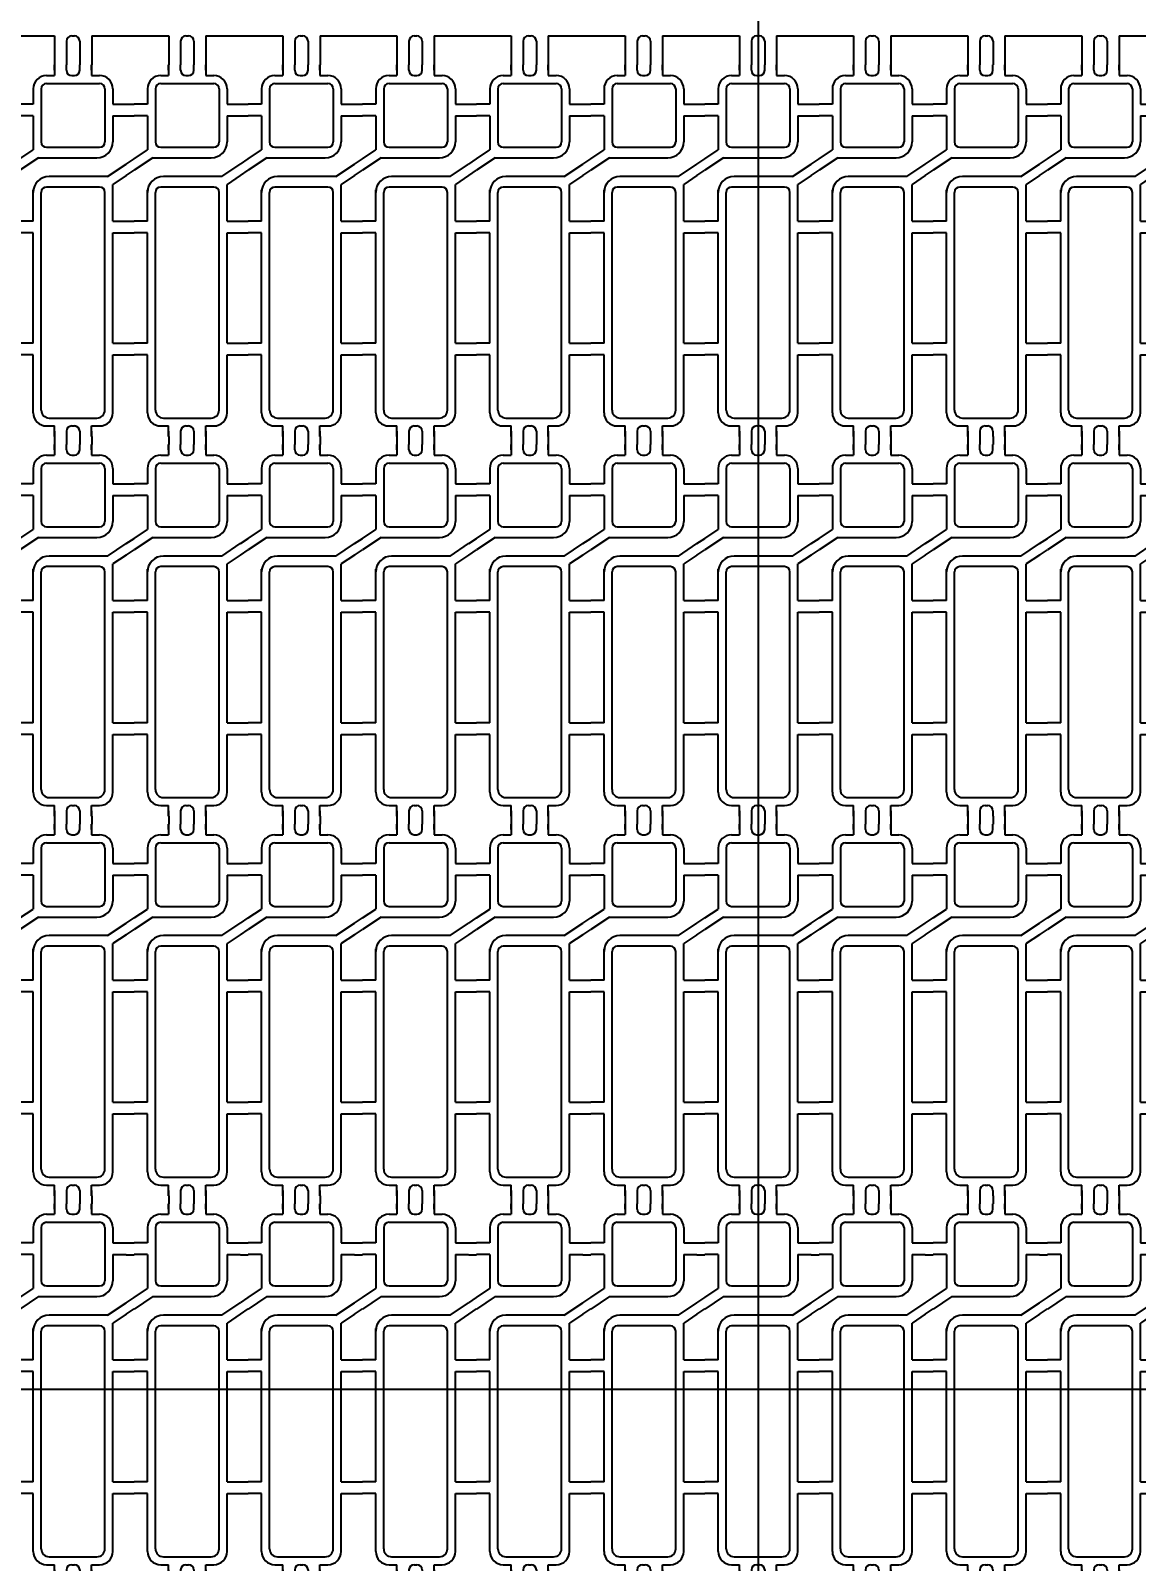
# Model space of a CAD drawing. Header units: millimetres. Extents: x -992 to 1678, y 98 to 1000.
# Drawn here: x -701.1 to -680.27, y 883.88 to 912.71 of the extents above; entities that cross this region are included whole.
import ezdxf

# ---------------------------------------------------------------- set-up
doc = ezdxf.new("R2010")
doc.units = ezdxf.units.MM
doc.header["$PDMODE"] = 3
doc.header["$PDSIZE"] = -1
doc.linetypes.add('CENTER', pattern=[10.16, 6.35, -1.27, 1.27, -1.27])
doc.layers.get('DEFPOINTS').update_dxf_attribs({"color": 10})
for name, color, linetype in [('1', 3, 'Continuous'), ('b etching', 1, 'Continuous'), ('CEN', 8, 'CENTER'), ('DIM', 7, 'Continuous')]:
    doc.layers.add(name, color=color, linetype=linetype)
doc.styles.add('SIMPLEX', font='simplex')
doc.styles.get("Standard").update_dxf_attribs({"font": 'txt.shx', "bigfont": 'chineset.shx'})
doc.dimstyles.new('ISO-25', dxfattribs={"dimtxt": 2.5, "dimasz": 2.5, "dimexe": 1.25, "dimexo": 0.625, "dimtad": 1, "dimtxsty": 'Standard', "dimcen": 2.5, "dimadec": 0, "dimazin": 0, "dimtfac": 1, "dimtmove": 0, "dimatfit": 3, "dimfxl": 0, "dimarcsym": 0})

# ---------------------------------------------------------------- blocks, each defined once
blk = doc.blocks.new('_OPEN30')
at = {"color": 0, "linetype": 'ByBlock'}
for p, q in [((-1, 0.268), (0, 0)), ((0, 0), (-1, -0.268)), ((0, 0), (-1, 0))]:
    blk.add_line(p, q, dxfattribs=at)
blk = doc.blocks.new('*D31')
at = {"layer": 'DEFPOINTS', "color": 0}
for p in [(-660.174, 942.797), (-718.249, 920.116), (-660.174, 858.416)]:
    blk.add_point(p, dxfattribs=at)
at = {"layer": 'DIM', "color": 0, "lineweight": -2}
for p, q in [((-718.249, 921.116), (-718.249, 943.797)), ((-660.174, 859.416), (-660.174, 943.797)), ((-716.249, 942.797), (-698.14, 942.797)), ((-662.174, 942.797), (-680.283, 942.797))]:
    blk.add_line(p, q, dxfattribs=at)
at = {"layer": 'DIM', "color": 0, "lineweight": -2, "xscale": 2, "yscale": 2, "zscale": 2, "rotation": 180}
blk.add_blockref('_OPEN30', (-718.249, 942.797), dxfattribs=at)
at = {"layer": 'DIM', "color": 0, "lineweight": -2, "xscale": 2, "yscale": 2, "zscale": 2}
blk.add_blockref('_OPEN30', (-660.174, 942.797), dxfattribs=at)
at = {"layer": 'DIM', "color": 0, "insert": (-689.211, 942.797), "char_height": 3, "attachment_point": 5, "style": 'SIMPLEX'}
blk.add_mtext('58,075', dxfattribs=at)
blk = doc.blocks.new('e1')
at = {"layer": '1'}
for p, q in [((-947.058, 906.581), (-947.058, 906.481)), ((-947.058, 906.481), (-947.058, 906.581)), ((-947.058, 906.581), (-947.058, 906.381)), ((-946.358, 906.581), (-946.358, 906.481)), ((-946.358, 906.481), (-946.358, 906.581)), ((-946.358, 906.581), (-946.358, 906.381)), ((-946.358, 906.381), (-946.208, 906.381)), ((-947.458, 906.131), (-947.458, 905.841)), ((-945.958, 906.131), (-945.958, 905.841)), ((-947.458, 905.841), (-947.708, 905.841)), ((-945.958, 905.841), (-945.708, 905.841)), ((-947.458, 905.621), (-947.708, 905.621)), ((-947.458, 905.621), (-947.458, 904.981)), ((-945.958, 905.621), (-945.958, 905.131)), ((-945.958, 905.621), (-945.708, 905.621)), ((-947.358, 904.831), (-946.258, 904.831)), ((-946.058, 904.481), (-947.158, 904.481)), ((-945.958, 903.641), (-945.958, 904.331)), ((-947.458, 903.641), (-947.458, 904.231)), ((-947.458, 903.641), (-947.708, 903.641)), ((-947.458, 903.421), (-947.708, 903.421)), ((-947.458, 901.341), (-947.458, 903.421)), ((-945.958, 903.641), (-945.708, 903.641)), ((-945.958, 901.341), (-945.958, 903.421)), ((-945.958, 903.421), (-945.708, 903.421)), ((-947.458, 901.341), (-947.708, 901.341)), ((-947.458, 901.121), (-947.708, 901.121)), ((-947.458, 900.031), (-947.458, 901.121)), ((-945.958, 901.341), (-945.708, 901.341)), ((-945.958, 900.031), (-945.958, 901.121)), ((-945.958, 901.121), (-945.708, 901.121)), ((-947.058, 899.581), (-947.058, 899.781)), ((-947.058, 899.581), (-947.058, 899.681)), ((-947.058, 899.681), (-947.058, 899.581)), ((-946.358, 899.781), (-946.208, 899.781)), ((-946.358, 899.581), (-946.358, 899.781)), ((-946.358, 899.581), (-946.358, 899.681)), ((-946.358, 899.681), (-946.358, 899.581))]:
    blk.add_line(p, q, dxfattribs=at)
at = {"layer": '1', "linetype": 'ByBlock'}
for p, q in [((-946.833, 906.481), (-946.833, 906.581)), ((-946.583, 906.481), (-946.583, 906.581)), ((-947.208, 906.381), (-947.058, 906.381)), ((-946.733, 906.381), (-946.683, 906.381)), ((-947.708, 904.814), (-947.458, 904.981)), ((-947.358, 904.831), (-947.708, 904.597)), ((-946.058, 904.481), (-945.708, 904.714)), ((-945.708, 904.497), (-945.958, 904.331)), ((-947.208, 899.781), (-947.058, 899.781)), ((-946.833, 899.681), (-946.833, 899.581)), ((-946.733, 899.781), (-946.683, 899.781)), ((-946.583, 899.681), (-946.583, 899.581))]:
    blk.add_line(p, q, dxfattribs=at)
at = {"layer": '1'}
for centre, radius, start, end in [((-947.208, 906.131), 0.25, 90, 180), ((-946.208, 906.131), 0.25, 0, 90), ((-946.258, 905.131), 0.3, 270, 0), ((-947.158, 904.181), 0.3, 90, 180), ((-947.208, 900.031), 0.25, 180, 270), ((-946.208, 900.031), 0.25, 270, 0)]:
    blk.add_arc(centre, radius, start, end, dxfattribs=at)
at = {"layer": '1', "linetype": 'ByBlock'}
for centre, start, end in [((-946.733, 906.481), 180, 270), ((-946.683, 906.481), 270, 0), ((-946.733, 899.681), 90, 180), ((-946.683, 899.681), 0, 90)]:
    blk.add_arc(centre, 0.1, start, end, dxfattribs=at)
blk = doc.blocks.new('e2')
at = {"layer": 'b etching', "linetype": 'ByBlock'}
for p, q in [((-947.308, 906.131), (-947.308, 905.131)), ((-947.208, 906.231), (-946.208, 906.231)), ((-946.108, 906.131), (-946.108, 905.131)), ((-947.208, 905.031), (-946.208, 905.031)), ((-946.208, 904.281), (-947.208, 904.281)), ((-947.308, 900.081), (-947.308, 904.181)), ((-946.108, 900.081), (-946.108, 904.181)), ((-947.158, 899.931), (-946.258, 899.931))]:
    blk.add_line(p, q, dxfattribs=at)
for centre, radius, start, end in [((-947.208, 906.131), 0.1, 90, 180), ((-946.208, 906.131), 0.1, 360, 90), ((-947.208, 905.131), 0.1, 180, 270), ((-946.208, 905.131), 0.1, 270, 360), ((-947.208, 904.181), 0.1, 90, 180), ((-946.208, 904.181), 0.1, 0, 90), ((-947.158, 900.081), 0.15, 180, 270), ((-946.258, 900.081), 0.15, 270, 0)]:
    blk.add_arc(centre, radius, start, end, dxfattribs=at)

msp = doc.modelspace()

# ---------------------------------------------------------------- linework, layer by layer
at = {"layer": '1', "linetype": 'ByBlock'}
for p, q in [((-702.0986804, 912.61640189), (-700.6486804, 912.61640189)), ((-700.6486804, 912.61640189), (-700.6486804, 912.06640189)), ((-700.4236804, 912.51640189), (-700.4236804, 912.06640189)), ((-700.3236804, 912.61640189), (-700.2736804, 912.61640189)), ((-700.1736804, 912.51640189), (-700.1736804, 912.06640189)), ((-699.9486804, 912.61640189), (-698.4986804, 912.61640189)), ((-699.9486804, 912.61640189), (-699.9486804, 912.06640189)), ((-698.4986804, 912.61640189), (-698.4986804, 912.06640189)), ((-698.2736804, 912.51640189), (-698.2736804, 912.06640189)), ((-698.1736804, 912.61640189), (-698.1236804, 912.61640189)), ((-698.0236804, 912.51640189), (-698.0236804, 912.06640189)), ((-697.7986804, 912.61640189), (-696.3486804, 912.61640189)), ((-697.7986804, 912.61640189), (-697.7986804, 912.06640189)), ((-696.3486804, 912.61640189), (-696.3486804, 912.06640189)), ((-696.1236804, 912.51640189), (-696.1236804, 912.06640189)), ((-696.0236804, 912.61640189), (-695.9736804, 912.61640189)), ((-695.8736804, 912.51640189), (-695.8736804, 912.06640189)), ((-695.6486804, 912.61640189), (-694.1986804, 912.61640189)), ((-695.6486804, 912.61640189), (-695.6486804, 912.06640189)), ((-694.1986804, 912.61640189), (-694.1986804, 912.06640189)), ((-693.9736804, 912.51640189), (-693.9736804, 912.06640189)), ((-693.8736804, 912.61640189), (-693.8236804, 912.61640189)), ((-693.7236804, 912.51640189), (-693.7236804, 912.06640189)), ((-693.4986804, 912.61640189), (-692.0486804, 912.61640189)), ((-693.4986804, 912.61640189), (-693.4986804, 912.06640189)), ((-692.0486804, 912.61640189), (-692.0486804, 912.06640189)), ((-691.8236804, 912.51640189), (-691.8236804, 912.06640189)), ((-691.7236804, 912.61640189), (-691.6736804, 912.61640189)), ((-691.5736804, 912.51640189), (-691.5736804, 912.06640189)), ((-691.3486804, 912.61640189), (-689.8986804, 912.61640189)), ((-691.3486804, 912.61640189), (-691.3486804, 912.06640189)), ((-689.8986804, 912.61640189), (-689.8986804, 912.06640189)), ((-689.6736804, 912.51640189), (-689.6736804, 912.06640189)), ((-689.5736804, 912.61640189), (-689.5236804, 912.61640189)), ((-689.4236804, 912.51640189), (-689.4236804, 912.06640189)), ((-689.1986804, 912.61640189), (-687.7486804, 912.61640189)), ((-689.1986804, 912.61640189), (-689.1986804, 912.06640189)), ((-687.7486804, 912.61640189), (-687.7486804, 912.06640189)), ((-687.5236804, 912.51640189), (-687.5236804, 912.06640189)), ((-687.4236804, 912.61640189), (-687.3736804, 912.61640189)), ((-687.2736804, 912.51640189), (-687.2736804, 912.06640189)), ((-687.0486804, 912.61640189), (-685.5986804, 912.61640189)), ((-687.0486804, 912.61640189), (-687.0486804, 912.06640189)), ((-685.5986804, 912.61640189), (-685.5986804, 912.06640189)), ((-685.3736804, 912.51640189), (-685.3736804, 912.06640189)), ((-685.2736804, 912.61640189), (-685.2236804, 912.61640189)), ((-685.1236804, 912.51640189), (-685.1236804, 912.06640189)), ((-684.8986804, 912.61640189), (-683.4486804, 912.61640189)), ((-684.8986804, 912.61640189), (-684.8986804, 912.06640189)), ((-683.4486804, 912.61640189), (-683.4486804, 912.06640189)), ((-683.2236804, 912.51640189), (-683.2236804, 912.06640189)), ((-683.1236804, 912.61640189), (-683.0736804, 912.61640189)), ((-682.9736804, 912.51640189), (-682.9736804, 912.06640189)), ((-682.7486804, 912.61640189), (-681.2986804, 912.61640189)), ((-682.7486804, 912.61640189), (-682.7486804, 912.06640189)), ((-681.2986804, 912.61640189), (-681.2986804, 912.06640189)), ((-681.0736804, 912.51640189), (-681.0736804, 912.06640189)), ((-680.9736804, 912.61640189), (-680.9236804, 912.61640189)), ((-680.8236804, 912.51640189), (-680.8236804, 912.06640189)), ((-680.5986804, 912.61640189), (-679.1486804, 912.61640189)), ((-680.5986804, 912.61640189), (-680.5986804, 912.06640189)), ((-699.2986804, 911.32640189), (-699.1486804, 911.32640189)), ((-697.1486804, 911.32640189), (-696.9986804, 911.32640189)), ((-694.9986804, 911.32640189), (-694.8486804, 911.32640189)), ((-692.8486804, 911.32640189), (-692.6986804, 911.32640189)), ((-690.6986804, 911.32640189), (-690.5486804, 911.32640189)), ((-688.5486804, 911.32640189), (-688.3986804, 911.32640189)), ((-686.3986804, 911.32640189), (-686.2486804, 911.32640189)), ((-684.2486804, 911.32640189), (-684.0986804, 911.32640189)), ((-682.0986804, 911.32640189), (-681.9486804, 911.32640189)), ((-699.2986804, 911.10640189), (-699.1486804, 911.10640189)), ((-697.1486804, 911.10640189), (-696.9986804, 911.10640189)), ((-694.9986804, 911.10640189), (-694.8486804, 911.10640189)), ((-692.8486804, 911.10640189), (-692.6986804, 911.10640189)), ((-690.6986804, 911.10640189), (-690.5486804, 911.10640189)), ((-688.5486804, 911.10640189), (-688.3986804, 911.10640189)), ((-686.3986804, 911.10640189), (-686.2486804, 911.10640189)), ((-684.2486804, 911.10640189), (-684.0986804, 911.10640189)), ((-682.0986804, 911.10640189), (-681.9486804, 911.10640189)), ((-699.2986804, 910.19973522), (-699.1486804, 910.29973522)), ((-699.2986804, 909.98306855), (-699.1486804, 910.08306855)), ((-697.1486804, 910.19973522), (-696.9986804, 910.29973522)), ((-697.1486804, 909.98306855), (-696.9986804, 910.08306855)), ((-694.9986804, 910.19973522), (-694.8486804, 910.29973522)), ((-694.9986804, 909.98306855), (-694.8486804, 910.08306855)), ((-692.8486804, 910.19973522), (-692.6986804, 910.29973522)), ((-692.8486804, 909.98306855), (-692.6986804, 910.08306855)), ((-690.6986804, 910.19973522), (-690.5486804, 910.29973522)), ((-690.6986804, 909.98306855), (-690.5486804, 910.08306855)), ((-688.5486804, 910.19973522), (-688.3986804, 910.29973522)), ((-688.5486804, 909.98306855), (-688.3986804, 910.08306855)), ((-686.3986804, 910.19973522), (-686.2486804, 910.29973522)), ((-686.3986804, 909.98306855), (-686.2486804, 910.08306855)), ((-684.2486804, 910.19973522), (-684.0986804, 910.29973522)), ((-684.2486804, 909.98306855), (-684.0986804, 910.08306855)), ((-682.0986804, 910.19973522), (-681.9486804, 910.29973522)), ((-682.0986804, 909.98306855), (-681.9486804, 910.08306855)), ((-699.2986804, 909.12640189), (-699.1486804, 909.12640189)), ((-699.2986804, 908.90640189), (-699.1486804, 908.90640189)), ((-697.1486804, 909.12640189), (-696.9986804, 909.12640189)), ((-697.1486804, 908.90640189), (-696.9986804, 908.90640189)), ((-694.9986804, 909.12640189), (-694.8486804, 909.12640189)), ((-694.9986804, 908.90640189), (-694.8486804, 908.90640189)), ((-692.8486804, 909.12640189), (-692.6986804, 909.12640189)), ((-692.8486804, 908.90640189), (-692.6986804, 908.90640189)), ((-690.6986804, 909.12640189), (-690.5486804, 909.12640189)), ((-690.6986804, 908.90640189), (-690.5486804, 908.90640189)), ((-688.5486804, 909.12640189), (-688.3986804, 909.12640189)), ((-688.5486804, 908.90640189), (-688.3986804, 908.90640189)), ((-686.3986804, 909.12640189), (-686.2486804, 909.12640189)), ((-686.3986804, 908.90640189), (-686.2486804, 908.90640189)), ((-684.2486804, 909.12640189), (-684.0986804, 909.12640189)), ((-684.2486804, 908.90640189), (-684.0986804, 908.90640189)), ((-682.0986804, 909.12640189), (-681.9486804, 909.12640189)), ((-682.0986804, 908.90640189), (-681.9486804, 908.90640189)), ((-699.2986804, 906.82640189), (-699.1486804, 906.82640189)), ((-699.2986804, 906.60640189), (-699.1486804, 906.60640189)), ((-697.1486804, 906.82640189), (-696.9986804, 906.82640189)), ((-697.1486804, 906.60640189), (-696.9986804, 906.60640189)), ((-694.9986804, 906.82640189), (-694.8486804, 906.82640189)), ((-694.9986804, 906.60640189), (-694.8486804, 906.60640189)), ((-692.8486804, 906.82640189), (-692.6986804, 906.82640189)), ((-692.8486804, 906.60640189), (-692.6986804, 906.60640189)), ((-690.6986804, 906.82640189), (-690.5486804, 906.82640189)), ((-690.6986804, 906.60640189), (-690.5486804, 906.60640189)), ((-688.5486804, 906.82640189), (-688.3986804, 906.82640189)), ((-688.5486804, 906.60640189), (-688.3986804, 906.60640189)), ((-686.3986804, 906.82640189), (-686.2486804, 906.82640189)), ((-686.3986804, 906.60640189), (-686.2486804, 906.60640189)), ((-684.2486804, 906.82640189), (-684.0986804, 906.82640189)), ((-684.2486804, 906.60640189), (-684.0986804, 906.60640189)), ((-682.0986804, 906.82640189), (-681.9486804, 906.82640189)), ((-682.0986804, 906.60640189), (-681.9486804, 906.60640189)), ((-700.6486804, 905.06640189), (-700.6486804, 904.91640189)), ((-700.4236804, 905.06640189), (-700.4236804, 904.91640189)), ((-700.1736804, 905.06640189), (-700.1736804, 904.91640189)), ((-699.9486804, 905.06640189), (-699.9486804, 904.91640189)), ((-698.4986804, 905.06640189), (-698.4986804, 904.91640189)), ((-698.2736804, 905.06640189), (-698.2736804, 904.91640189)), ((-698.0236804, 905.06640189), (-698.0236804, 904.91640189)), ((-697.7986804, 905.06640189), (-697.7986804, 904.91640189)), ((-696.3486804, 905.06640189), (-696.3486804, 904.91640189)), ((-696.1236804, 905.06640189), (-696.1236804, 904.91640189)), ((-695.8736804, 905.06640189), (-695.8736804, 904.91640189)), ((-695.6486804, 905.06640189), (-695.6486804, 904.91640189)), ((-694.1986804, 905.06640189), (-694.1986804, 904.91640189)), ((-693.9736804, 905.06640189), (-693.9736804, 904.91640189)), ((-693.7236804, 905.06640189), (-693.7236804, 904.91640189)), ((-693.4986804, 905.06640189), (-693.4986804, 904.91640189)), ((-692.0486804, 905.06640189), (-692.0486804, 904.91640189)), ((-691.8236804, 905.06640189), (-691.8236804, 904.91640189)), ((-691.5736804, 905.06640189), (-691.5736804, 904.91640189)), ((-691.3486804, 905.06640189), (-691.3486804, 904.91640189)), ((-689.8986804, 905.06640189), (-689.8986804, 904.91640189)), ((-689.6736804, 905.06640189), (-689.6736804, 904.91640189)), ((-689.4236804, 905.06640189), (-689.4236804, 904.91640189)), ((-689.1986804, 905.06640189), (-689.1986804, 904.91640189)), ((-687.7486804, 905.06640189), (-687.7486804, 904.91640189)), ((-687.5236804, 905.06640189), (-687.5236804, 904.91640189)), ((-687.2736804, 905.06640189), (-687.2736804, 904.91640189)), ((-687.0486804, 905.06640189), (-687.0486804, 904.91640189)), ((-685.5986804, 905.06640189), (-685.5986804, 904.91640189)), ((-685.3736804, 905.06640189), (-685.3736804, 904.91640189)), ((-685.1236804, 905.06640189), (-685.1236804, 904.91640189)), ((-684.8986804, 905.06640189), (-684.8986804, 904.91640189)), ((-683.4486804, 905.06640189), (-683.4486804, 904.91640189)), ((-683.2236804, 905.06640189), (-683.2236804, 904.91640189)), ((-682.9736804, 905.06640189), (-682.9736804, 904.91640189)), ((-682.7486804, 905.06640189), (-682.7486804, 904.91640189)), ((-681.2986804, 905.06640189), (-681.2986804, 904.91640189)), ((-681.0736804, 905.06640189), (-681.0736804, 904.91640189)), ((-680.8236804, 905.06640189), (-680.8236804, 904.91640189)), ((-680.5986804, 905.06640189), (-680.5986804, 904.91640189)), ((-699.2986804, 904.17640189), (-699.1486804, 904.17640189)), ((-697.1486804, 904.17640189), (-696.9986804, 904.17640189)), ((-694.9986804, 904.17640189), (-694.8486804, 904.17640189)), ((-692.8486804, 904.17640189), (-692.6986804, 904.17640189)), ((-690.6986804, 904.17640189), (-690.5486804, 904.17640189)), ((-688.5486804, 904.17640189), (-688.3986804, 904.17640189)), ((-686.3986804, 904.17640189), (-686.2486804, 904.17640189)), ((-684.2486804, 904.17640189), (-684.0986804, 904.17640189)), ((-682.0986804, 904.17640189), (-681.9486804, 904.17640189)), ((-699.2986804, 903.95640189), (-699.1486804, 903.95640189)), ((-697.1486804, 903.95640189), (-696.9986804, 903.95640189)), ((-694.9986804, 903.95640189), (-694.8486804, 903.95640189)), ((-692.8486804, 903.95640189), (-692.6986804, 903.95640189)), ((-690.6986804, 903.95640189), (-690.5486804, 903.95640189)), ((-688.5486804, 903.95640189), (-688.3986804, 903.95640189)), ((-686.3986804, 903.95640189), (-686.2486804, 903.95640189)), ((-684.2486804, 903.95640189), (-684.0986804, 903.95640189)), ((-682.0986804, 903.95640189), (-681.9486804, 903.95640189)), ((-699.2986804, 903.04973522), (-699.1486804, 903.14973522)), ((-697.1486804, 903.04973522), (-696.9986804, 903.14973522)), ((-694.9986804, 903.04973522), (-694.8486804, 903.14973522)), ((-692.8486804, 903.04973522), (-692.6986804, 903.14973522)), ((-690.6986804, 903.04973522), (-690.5486804, 903.14973522)), ((-688.5486804, 903.04973522), (-688.3986804, 903.14973522)), ((-686.3986804, 903.04973522), (-686.2486804, 903.14973522)), ((-684.2486804, 903.04973522), (-684.0986804, 903.14973522)), ((-682.0986804, 903.04973522), (-681.9486804, 903.14973522)), ((-699.2986804, 902.83306855), (-699.1486804, 902.93306855)), ((-697.1486804, 902.83306855), (-696.9986804, 902.93306855)), ((-694.9986804, 902.83306855), (-694.8486804, 902.93306855)), ((-692.8486804, 902.83306855), (-692.6986804, 902.93306855)), ((-690.6986804, 902.83306855), (-690.5486804, 902.93306855)), ((-688.5486804, 902.83306855), (-688.3986804, 902.93306855)), ((-686.3986804, 902.83306855), (-686.2486804, 902.93306855)), ((-684.2486804, 902.83306855), (-684.0986804, 902.93306855)), ((-682.0986804, 902.83306855), (-681.9486804, 902.93306855)), ((-699.2986804, 901.97640189), (-699.1486804, 901.97640189)), ((-697.1486804, 901.97640189), (-696.9986804, 901.97640189)), ((-694.9986804, 901.97640189), (-694.8486804, 901.97640189)), ((-692.8486804, 901.97640189), (-692.6986804, 901.97640189)), ((-690.6986804, 901.97640189), (-690.5486804, 901.97640189)), ((-688.5486804, 901.97640189), (-688.3986804, 901.97640189)), ((-686.3986804, 901.97640189), (-686.2486804, 901.97640189)), ((-684.2486804, 901.97640189), (-684.0986804, 901.97640189)), ((-682.0986804, 901.97640189), (-681.9486804, 901.97640189)), ((-699.2986804, 901.75640189), (-699.1486804, 901.75640189)), ((-697.1486804, 901.75640189), (-696.9986804, 901.75640189)), ((-694.9986804, 901.75640189), (-694.8486804, 901.75640189)), ((-692.8486804, 901.75640189), (-692.6986804, 901.75640189)), ((-690.6986804, 901.75640189), (-690.5486804, 901.75640189)), ((-688.5486804, 901.75640189), (-688.3986804, 901.75640189)), ((-686.3986804, 901.75640189), (-686.2486804, 901.75640189)), ((-684.2486804, 901.75640189), (-684.0986804, 901.75640189)), ((-682.0986804, 901.75640189), (-681.9486804, 901.75640189)), ((-699.2986804, 899.67640189), (-699.1486804, 899.67640189)), ((-697.1486804, 899.67640189), (-696.9986804, 899.67640189)), ((-694.9986804, 899.67640189), (-694.8486804, 899.67640189)), ((-692.8486804, 899.67640189), (-692.6986804, 899.67640189)), ((-690.6986804, 899.67640189), (-690.5486804, 899.67640189)), ((-688.5486804, 899.67640189), (-688.3986804, 899.67640189)), ((-686.3986804, 899.67640189), (-686.2486804, 899.67640189)), ((-684.2486804, 899.67640189), (-684.0986804, 899.67640189)), ((-682.0986804, 899.67640189), (-681.9486804, 899.67640189)), ((-699.2986804, 899.45640189), (-699.1486804, 899.45640189)), ((-697.1486804, 899.45640189), (-696.9986804, 899.45640189)), ((-694.9986804, 899.45640189), (-694.8486804, 899.45640189)), ((-692.8486804, 899.45640189), (-692.6986804, 899.45640189)), ((-690.6986804, 899.45640189), (-690.5486804, 899.45640189)), ((-688.5486804, 899.45640189), (-688.3986804, 899.45640189)), ((-686.3986804, 899.45640189), (-686.2486804, 899.45640189)), ((-684.2486804, 899.45640189), (-684.0986804, 899.45640189)), ((-682.0986804, 899.45640189), (-681.9486804, 899.45640189)), ((-700.6486804, 897.91640189), (-700.6486804, 897.76640189)), ((-700.4236804, 897.91640189), (-700.4236804, 897.76640189)), ((-700.1736804, 897.91640189), (-700.1736804, 897.76640189)), ((-699.9486804, 897.91640189), (-699.9486804, 897.76640189)), ((-698.4986804, 897.91640189), (-698.4986804, 897.76640189)), ((-698.2736804, 897.91640189), (-698.2736804, 897.76640189)), ((-698.0236804, 897.91640189), (-698.0236804, 897.76640189)), ((-697.7986804, 897.91640189), (-697.7986804, 897.76640189)), ((-696.3486804, 897.91640189), (-696.3486804, 897.76640189)), ((-696.1236804, 897.91640189), (-696.1236804, 897.76640189)), ((-695.8736804, 897.91640189), (-695.8736804, 897.76640189)), ((-695.6486804, 897.91640189), (-695.6486804, 897.76640189)), ((-694.1986804, 897.91640189), (-694.1986804, 897.76640189)), ((-693.9736804, 897.91640189), (-693.9736804, 897.76640189)), ((-693.7236804, 897.91640189), (-693.7236804, 897.76640189)), ((-693.4986804, 897.91640189), (-693.4986804, 897.76640189)), ((-692.0486804, 897.91640189), (-692.0486804, 897.76640189)), ((-691.8236804, 897.91640189), (-691.8236804, 897.76640189)), ((-691.5736804, 897.91640189), (-691.5736804, 897.76640189)), ((-691.3486804, 897.91640189), (-691.3486804, 897.76640189)), ((-689.8986804, 897.91640189), (-689.8986804, 897.76640189)), ((-689.6736804, 897.91640189), (-689.6736804, 897.76640189)), ((-689.4236804, 897.91640189), (-689.4236804, 897.76640189)), ((-689.1986804, 897.91640189), (-689.1986804, 897.76640189)), ((-687.7486804, 897.91640189), (-687.7486804, 897.76640189)), ((-687.5236804, 897.91640189), (-687.5236804, 897.76640189)), ((-687.2736804, 897.91640189), (-687.2736804, 897.76640189)), ((-687.0486804, 897.91640189), (-687.0486804, 897.76640189)), ((-685.5986804, 897.91640189), (-685.5986804, 897.76640189)), ((-685.3736804, 897.91640189), (-685.3736804, 897.76640189)), ((-685.1236804, 897.91640189), (-685.1236804, 897.76640189)), ((-684.8986804, 897.91640189), (-684.8986804, 897.76640189)), ((-683.4486804, 897.91640189), (-683.4486804, 897.76640189)), ((-683.2236804, 897.91640189), (-683.2236804, 897.76640189)), ((-682.9736804, 897.91640189), (-682.9736804, 897.76640189)), ((-682.7486804, 897.91640189), (-682.7486804, 897.76640189)), ((-681.2986804, 897.91640189), (-681.2986804, 897.76640189)), ((-681.0736804, 897.91640189), (-681.0736804, 897.76640189)), ((-680.8236804, 897.91640189), (-680.8236804, 897.76640189)), ((-680.5986804, 897.91640189), (-680.5986804, 897.76640189)), ((-699.2986804, 897.02640189), (-699.1486804, 897.02640189)), ((-699.2986804, 896.80640189), (-699.1486804, 896.80640189)), ((-697.1486804, 897.02640189), (-696.9986804, 897.02640189)), ((-697.1486804, 896.80640189), (-696.9986804, 896.80640189)), ((-694.9986804, 897.02640189), (-694.8486804, 897.02640189)), ((-694.9986804, 896.80640189), (-694.8486804, 896.80640189)), ((-692.8486804, 897.02640189), (-692.6986804, 897.02640189)), ((-692.8486804, 896.80640189), (-692.6986804, 896.80640189)), ((-690.6986804, 897.02640189), (-690.5486804, 897.02640189)), ((-690.6986804, 896.80640189), (-690.5486804, 896.80640189)), ((-688.5486804, 897.02640189), (-688.3986804, 897.02640189)), ((-688.5486804, 896.80640189), (-688.3986804, 896.80640189)), ((-686.3986804, 897.02640189), (-686.2486804, 897.02640189)), ((-686.3986804, 896.80640189), (-686.2486804, 896.80640189)), ((-684.2486804, 897.02640189), (-684.0986804, 897.02640189)), ((-684.2486804, 896.80640189), (-684.0986804, 896.80640189)), ((-682.0986804, 897.02640189), (-681.9486804, 897.02640189)), ((-682.0986804, 896.80640189), (-681.9486804, 896.80640189)), ((-699.2986804, 895.89973522), (-699.1486804, 895.99973522)), ((-697.1486804, 895.89973522), (-696.9986804, 895.99973522)), ((-694.9986804, 895.89973522), (-694.8486804, 895.99973522)), ((-692.8486804, 895.89973522), (-692.6986804, 895.99973522)), ((-690.6986804, 895.89973522), (-690.5486804, 895.99973522)), ((-688.5486804, 895.89973522), (-688.3986804, 895.99973522)), ((-686.3986804, 895.89973522), (-686.2486804, 895.99973522)), ((-684.2486804, 895.89973522), (-684.0986804, 895.99973522)), ((-682.0986804, 895.89973522), (-681.9486804, 895.99973522)), ((-699.2986804, 895.68306855), (-699.1486804, 895.78306855)), ((-697.1486804, 895.68306855), (-696.9986804, 895.78306855)), ((-694.9986804, 895.68306855), (-694.8486804, 895.78306855)), ((-692.8486804, 895.68306855), (-692.6986804, 895.78306855)), ((-690.6986804, 895.68306855), (-690.5486804, 895.78306855)), ((-688.5486804, 895.68306855), (-688.3986804, 895.78306855)), ((-686.3986804, 895.68306855), (-686.2486804, 895.78306855)), ((-684.2486804, 895.68306855), (-684.0986804, 895.78306855)), ((-682.0986804, 895.68306855), (-681.9486804, 895.78306855)), ((-699.2986804, 894.82640189), (-699.1486804, 894.82640189)), ((-697.1486804, 894.82640189), (-696.9986804, 894.82640189)), ((-694.9986804, 894.82640189), (-694.8486804, 894.82640189)), ((-692.8486804, 894.82640189), (-692.6986804, 894.82640189)), ((-690.6986804, 894.82640189), (-690.5486804, 894.82640189)), ((-688.5486804, 894.82640189), (-688.3986804, 894.82640189)), ((-686.3986804, 894.82640189), (-686.2486804, 894.82640189)), ((-684.2486804, 894.82640189), (-684.0986804, 894.82640189)), ((-682.0986804, 894.82640189), (-681.9486804, 894.82640189)), ((-699.2986804, 894.60640189), (-699.1486804, 894.60640189)), ((-697.1486804, 894.60640189), (-696.9986804, 894.60640189)), ((-694.9986804, 894.60640189), (-694.8486804, 894.60640189)), ((-692.8486804, 894.60640189), (-692.6986804, 894.60640189)), ((-690.6986804, 894.60640189), (-690.5486804, 894.60640189)), ((-688.5486804, 894.60640189), (-688.3986804, 894.60640189)), ((-686.3986804, 894.60640189), (-686.2486804, 894.60640189)), ((-684.2486804, 894.60640189), (-684.0986804, 894.60640189)), ((-682.0986804, 894.60640189), (-681.9486804, 894.60640189)), ((-699.2986804, 892.52640189), (-699.1486804, 892.52640189)), ((-697.1486804, 892.52640189), (-696.9986804, 892.52640189)), ((-694.9986804, 892.52640189), (-694.8486804, 892.52640189)), ((-692.8486804, 892.52640189), (-692.6986804, 892.52640189)), ((-690.6986804, 892.52640189), (-690.5486804, 892.52640189)), ((-688.5486804, 892.52640189), (-688.3986804, 892.52640189)), ((-686.3986804, 892.52640189), (-686.2486804, 892.52640189)), ((-684.2486804, 892.52640189), (-684.0986804, 892.52640189)), ((-682.0986804, 892.52640189), (-681.9486804, 892.52640189)), ((-699.2986804, 892.30640189), (-699.1486804, 892.30640189)), ((-697.1486804, 892.30640189), (-696.9986804, 892.30640189)), ((-694.9986804, 892.30640189), (-694.8486804, 892.30640189)), ((-692.8486804, 892.30640189), (-692.6986804, 892.30640189)), ((-690.6986804, 892.30640189), (-690.5486804, 892.30640189)), ((-688.5486804, 892.30640189), (-688.3986804, 892.30640189)), ((-686.3986804, 892.30640189), (-686.2486804, 892.30640189)), ((-684.2486804, 892.30640189), (-684.0986804, 892.30640189)), ((-682.0986804, 892.30640189), (-681.9486804, 892.30640189)), ((-700.6486804, 890.76640189), (-700.6486804, 890.61640189)), ((-700.4236804, 890.76640189), (-700.4236804, 890.61640189)), ((-700.1736804, 890.76640189), (-700.1736804, 890.61640189)), ((-699.9486804, 890.76640189), (-699.9486804, 890.61640189)), ((-698.4986804, 890.76640189), (-698.4986804, 890.61640189)), ((-698.2736804, 890.76640189), (-698.2736804, 890.61640189)), ((-698.0236804, 890.76640189), (-698.0236804, 890.61640189)), ((-697.7986804, 890.76640189), (-697.7986804, 890.61640189)), ((-696.3486804, 890.76640189), (-696.3486804, 890.61640189)), ((-696.1236804, 890.76640189), (-696.1236804, 890.61640189)), ((-695.8736804, 890.76640189), (-695.8736804, 890.61640189)), ((-695.6486804, 890.76640189), (-695.6486804, 890.61640189)), ((-694.1986804, 890.76640189), (-694.1986804, 890.61640189)), ((-693.9736804, 890.76640189), (-693.9736804, 890.61640189)), ((-693.7236804, 890.76640189), (-693.7236804, 890.61640189)), ((-693.4986804, 890.76640189), (-693.4986804, 890.61640189)), ((-692.0486804, 890.76640189), (-692.0486804, 890.61640189)), ((-691.8236804, 890.76640189), (-691.8236804, 890.61640189)), ((-691.5736804, 890.76640189), (-691.5736804, 890.61640189)), ((-691.3486804, 890.76640189), (-691.3486804, 890.61640189)), ((-689.8986804, 890.76640189), (-689.8986804, 890.61640189)), ((-689.6736804, 890.76640189), (-689.6736804, 890.61640189)), ((-689.4236804, 890.76640189), (-689.4236804, 890.61640189)), ((-689.1986804, 890.76640189), (-689.1986804, 890.61640189)), ((-687.7486804, 890.76640189), (-687.7486804, 890.61640189)), ((-687.5236804, 890.76640189), (-687.5236804, 890.61640189)), ((-687.2736804, 890.76640189), (-687.2736804, 890.61640189)), ((-687.0486804, 890.76640189), (-687.0486804, 890.61640189)), ((-685.5986804, 890.76640189), (-685.5986804, 890.61640189)), ((-685.3736804, 890.76640189), (-685.3736804, 890.61640189)), ((-685.1236804, 890.76640189), (-685.1236804, 890.61640189)), ((-684.8986804, 890.76640189), (-684.8986804, 890.61640189)), ((-683.4486804, 890.76640189), (-683.4486804, 890.61640189)), ((-683.2236804, 890.76640189), (-683.2236804, 890.61640189)), ((-682.9736804, 890.76640189), (-682.9736804, 890.61640189)), ((-682.7486804, 890.76640189), (-682.7486804, 890.61640189)), ((-681.2986804, 890.76640189), (-681.2986804, 890.61640189)), ((-681.0736804, 890.76640189), (-681.0736804, 890.61640189)), ((-680.8236804, 890.76640189), (-680.8236804, 890.61640189)), ((-680.5986804, 890.76640189), (-680.5986804, 890.61640189)), ((-699.2986804, 889.87640189), (-699.1486804, 889.87640189)), ((-697.1486804, 889.87640189), (-696.9986804, 889.87640189)), ((-694.9986804, 889.87640189), (-694.8486804, 889.87640189)), ((-692.8486804, 889.87640189), (-692.6986804, 889.87640189)), ((-690.6986804, 889.87640189), (-690.5486804, 889.87640189)), ((-688.5486804, 889.87640189), (-688.3986804, 889.87640189)), ((-686.3986804, 889.87640189), (-686.2486804, 889.87640189)), ((-684.2486804, 889.87640189), (-684.0986804, 889.87640189)), ((-682.0986804, 889.87640189), (-681.9486804, 889.87640189)), ((-699.2986804, 889.65640189), (-699.1486804, 889.65640189)), ((-697.1486804, 889.65640189), (-696.9986804, 889.65640189)), ((-694.9986804, 889.65640189), (-694.8486804, 889.65640189)), ((-692.8486804, 889.65640189), (-692.6986804, 889.65640189)), ((-690.6986804, 889.65640189), (-690.5486804, 889.65640189)), ((-688.5486804, 889.65640189), (-688.3986804, 889.65640189)), ((-686.3986804, 889.65640189), (-686.2486804, 889.65640189)), ((-684.2486804, 889.65640189), (-684.0986804, 889.65640189)), ((-682.0986804, 889.65640189), (-681.9486804, 889.65640189)), ((-699.2986804, 888.74973522), (-699.1486804, 888.84973522)), ((-697.1486804, 888.74973522), (-696.9986804, 888.84973522)), ((-694.9986804, 888.74973522), (-694.8486804, 888.84973522)), ((-692.8486804, 888.74973522), (-692.6986804, 888.84973522)), ((-690.6986804, 888.74973522), (-690.5486804, 888.84973522)), ((-688.5486804, 888.74973522), (-688.3986804, 888.84973522)), ((-686.3986804, 888.74973522), (-686.2486804, 888.84973522)), ((-684.2486804, 888.74973522), (-684.0986804, 888.84973522)), ((-682.0986804, 888.74973522), (-681.9486804, 888.84973522)), ((-699.2986804, 888.53306855), (-699.1486804, 888.63306855)), ((-697.1486804, 888.53306855), (-696.9986804, 888.63306855)), ((-694.9986804, 888.53306855), (-694.8486804, 888.63306855)), ((-692.8486804, 888.53306855), (-692.6986804, 888.63306855)), ((-690.6986804, 888.53306855), (-690.5486804, 888.63306855)), ((-688.5486804, 888.53306855), (-688.3986804, 888.63306855)), ((-686.3986804, 888.53306855), (-686.2486804, 888.63306855)), ((-684.2486804, 888.53306855), (-684.0986804, 888.63306855)), ((-682.0986804, 888.53306855), (-681.9486804, 888.63306855)), ((-699.2986804, 887.67640189), (-699.1486804, 887.67640189)), ((-697.1486804, 887.67640189), (-696.9986804, 887.67640189)), ((-694.9986804, 887.67640189), (-694.8486804, 887.67640189)), ((-692.8486804, 887.67640189), (-692.6986804, 887.67640189)), ((-690.6986804, 887.67640189), (-690.5486804, 887.67640189)), ((-688.5486804, 887.67640189), (-688.3986804, 887.67640189)), ((-686.3986804, 887.67640189), (-686.2486804, 887.67640189)), ((-684.2486804, 887.67640189), (-684.0986804, 887.67640189)), ((-682.0986804, 887.67640189), (-681.9486804, 887.67640189)), ((-699.2986804, 887.45640189), (-699.1486804, 887.45640189)), ((-697.1486804, 887.45640189), (-696.9986804, 887.45640189)), ((-694.9986804, 887.45640189), (-694.8486804, 887.45640189)), ((-692.8486804, 887.45640189), (-692.6986804, 887.45640189)), ((-690.6986804, 887.45640189), (-690.5486804, 887.45640189)), ((-688.5486804, 887.45640189), (-688.3986804, 887.45640189)), ((-686.3986804, 887.45640189), (-686.2486804, 887.45640189)), ((-684.2486804, 887.45640189), (-684.0986804, 887.45640189)), ((-682.0986804, 887.45640189), (-681.9486804, 887.45640189)), ((-699.2986804, 885.37640189), (-699.1486804, 885.37640189)), ((-697.1486804, 885.37640189), (-696.9986804, 885.37640189)), ((-694.9986804, 885.37640189), (-694.8486804, 885.37640189)), ((-692.8486804, 885.37640189), (-692.6986804, 885.37640189)), ((-690.6986804, 885.37640189), (-690.5486804, 885.37640189)), ((-688.5486804, 885.37640189), (-688.3986804, 885.37640189)), ((-686.3986804, 885.37640189), (-686.2486804, 885.37640189)), ((-684.2486804, 885.37640189), (-684.0986804, 885.37640189)), ((-682.0986804, 885.37640189), (-681.9486804, 885.37640189)), ((-699.2986804, 885.15640189), (-699.1486804, 885.15640189)), ((-697.1486804, 885.15640189), (-696.9986804, 885.15640189)), ((-694.9986804, 885.15640189), (-694.8486804, 885.15640189)), ((-692.8486804, 885.15640189), (-692.6986804, 885.15640189)), ((-690.6986804, 885.15640189), (-690.5486804, 885.15640189)), ((-688.5486804, 885.15640189), (-688.3986804, 885.15640189)), ((-686.3986804, 885.15640189), (-686.2486804, 885.15640189)), ((-684.2486804, 885.15640189), (-684.0986804, 885.15640189)), ((-682.0986804, 885.15640189), (-681.9486804, 885.15640189))]:
    msp.add_line(p, q, dxfattribs=at)
for centre, start, end in [((-700.3236804, 912.51640189), 90, 180), ((-700.2736804, 912.51640189), 0, 90), ((-698.1736804, 912.51640189), 90, 180), ((-698.1236804, 912.51640189), 0, 90), ((-696.0236804, 912.51640189), 90, 180), ((-695.9736804, 912.51640189), 0, 90), ((-693.8736804, 912.51640189), 90, 180), ((-693.8236804, 912.51640189), 0, 90), ((-691.7236804, 912.51640189), 90, 180), ((-691.6736804, 912.51640189), 0, 90), ((-689.5736804, 912.51640189), 90, 180), ((-689.5236804, 912.51640189), 0, 90), ((-687.4236804, 912.51640189), 90, 180), ((-687.3736804, 912.51640189), 0, 90), ((-685.2736804, 912.51640189), 90, 180), ((-685.2236804, 912.51640189), 0, 90), ((-683.1236804, 912.51640189), 90, 180), ((-683.0736804, 912.51640189), 0, 90), ((-680.9736804, 912.51640189), 90, 180), ((-680.9236804, 912.51640189), 0, 90)]:
    msp.add_arc(centre, 0.1, start, end, dxfattribs=at)
at = {"layer": 'CEN', "linetype": 'ByBlock'}
for p, q in [((-687.3986804, 920.61640189), (-687.3986804, 853.61640189)), ((-648.05900889, 887.11640189), (-914.20864364, 887.11640189))]:
    msp.add_line(p, q, dxfattribs=at)

# ---------------------------------------------------------------- block references
at = {"linetype": 'ByBlock'}
for name, p in [('e1', (246.40886592, 5.48571429)), ('e1', (248.55886592, 5.48571429)), ('e1', (250.70886592, 5.48571429)), ('e1', (252.85886592, 5.48571429)), ('e1', (255.00886592, 5.48571429)), ('e1', (257.15886592, 5.48571429)), ('e1', (259.30886592, 5.48571429)), ('e1', (261.45886592, 5.48571429)), ('e1', (263.60886592, 5.48571429)), ('e1', (265.75886592, 5.48571429)), ('e2', (246.40886592, 5.48571429)), ('e2', (248.55886592, 5.48571429)), ('e2', (250.70886592, 5.48571429)), ('e2', (252.85886592, 5.48571429)), ('e2', (255.00886592, 5.48571429)), ('e2', (257.15886592, 5.48571429)), ('e2', (259.30886592, 5.48571429)), ('e2', (261.45886592, 5.48571429)), ('e2', (263.60886592, 5.48571429)), ('e2', (265.75886592, 5.48571429)), ('e1', (246.40886592, -1.66428571)), ('e1', (248.55886592, -1.66428571)), ('e1', (250.70886592, -1.66428571)), ('e1', (252.85886592, -1.66428571)), ('e1', (255.00886592, -1.66428571)), ('e1', (257.15886592, -1.66428571)), ('e1', (259.30886592, -1.66428571)), ('e1', (261.45886592, -1.66428571)), ('e1', (263.60886592, -1.66428571)), ('e1', (265.75886592, -1.66428571)), ('e2', (246.40886592, -1.66428571)), ('e2', (248.55886592, -1.66428571)), ('e2', (250.70886592, -1.66428571)), ('e2', (252.85886592, -1.66428571)), ('e2', (255.00886592, -1.66428571)), ('e2', (257.15886592, -1.66428571)), ('e2', (259.30886592, -1.66428571)), ('e2', (261.45886592, -1.66428571)), ('e2', (263.60886592, -1.66428571)), ('e2', (265.75886592, -1.66428571)), ('e1', (246.40886592, -8.81428571)), ('e1', (248.55886592, -8.81428571)), ('e1', (250.70886592, -8.81428571)), ('e1', (252.85886592, -8.81428571)), ('e1', (255.00886592, -8.81428571)), ('e1', (257.15886592, -8.81428571)), ('e1', (259.30886592, -8.81428571)), ('e1', (261.45886592, -8.81428571)), ('e1', (263.60886592, -8.81428571)), ('e1', (265.75886592, -8.81428571)), ('e2', (246.40886592, -8.81428571)), ('e2', (248.55886592, -8.81428571)), ('e2', (250.70886592, -8.81428571)), ('e2', (252.85886592, -8.81428571)), ('e2', (255.00886592, -8.81428571)), ('e2', (257.15886592, -8.81428571)), ('e2', (259.30886592, -8.81428571)), ('e2', (261.45886592, -8.81428571)), ('e2', (263.60886592, -8.81428571)), ('e2', (265.75886592, -8.81428571)), ('e1', (246.40886592, -15.96428571)), ('e1', (248.55886592, -15.96428571)), ('e1', (250.70886592, -15.96428571)), ('e1', (252.85886592, -15.96428571)), ('e1', (255.00886592, -15.96428571)), ('e1', (257.15886592, -15.96428571)), ('e1', (259.30886592, -15.96428571)), ('e1', (261.45886592, -15.96428571)), ('e1', (263.60886592, -15.96428571)), ('e1', (265.75886592, -15.96428571)), ('e2', (246.40886592, -15.96428571)), ('e2', (248.55886592, -15.96428571)), ('e2', (250.70886592, -15.96428571)), ('e2', (252.85886592, -15.96428571)), ('e2', (255.00886592, -15.96428571)), ('e2', (257.15886592, -15.96428571)), ('e2', (259.30886592, -15.96428571)), ('e2', (261.45886592, -15.96428571)), ('e2', (263.60886592, -15.96428571)), ('e2', (265.75886592, -15.96428571))]:
    msp.add_blockref(name, p, dxfattribs=at)

# ---------------------------------------------------------------- dimensions: what is measured, and where the dimension line sits
at = {"layer": 'DIM'}
dim = msp.add_linear_dim(base=(-660.1736803994, 942.7969729261), p1=(-718.2486803994, 920.1164018862), p2=(-660.1736803994, 858.4164018862), dimstyle='ISO-25', override={"dimtxt": 3, "dimasz": 2, "dimexe": 1, "dimexo": 1, "dimgap": 1.5, "dimtad": 0, "dimdec": 8, "dimtxsty": 'SIMPLEX', "dimblk1": 'OPEN30', "dimblk2": 'OPEN30', "dimsah": 1, "dimtp": 0.05, "dimtm": 0.05, "dimtfac": 0.5, "dimtdec": 8}, dxfattribs=at)
dim.commit()
dim.dimension.update_dxf_attribs({"geometry": '*D31', "text_midpoint": (-689.2111803994, 942.7969729261)})

doc.saveas('drawing.dxf')
